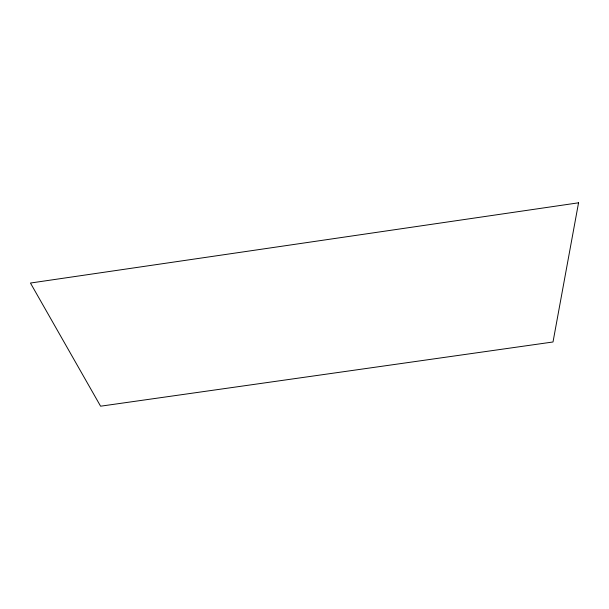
<?xml version="1.0" encoding="UTF-8"?>
<svg xmlns="http://www.w3.org/2000/svg" width="609" height="609" viewBox="0 0 609 609"><rect width="100%" height="100%" fill="white"/><g stroke="black" fill="none" stroke-linecap="round" stroke-linejoin="round"><path stroke-width="0.91" d="M578.55 202.805L553.01 341.984L100.592 406.195L30.45 283.04L578.55 202.805"/></g></svg>
